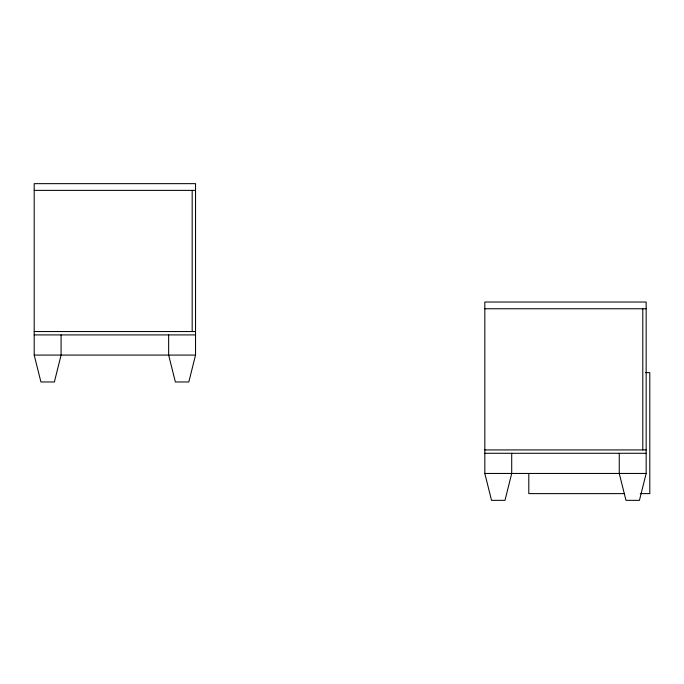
<?xml version="1.0" encoding="UTF-8"?>
<svg xmlns="http://www.w3.org/2000/svg" width="684" height="684" viewBox="0 0 684 684"><rect width="100%" height="100%" fill="white"/><g stroke="black" fill="none" stroke-linecap="round" stroke-linejoin="round"><path stroke-width="1.03" d="M61.09 334.912L61.09 355.082L54.369 381.971L40.92 381.971L34.2 355.082L34.2 183.654L195.538 183.654L195.538 355.082L188.818 381.971L175.369 381.971L168.649 355.082L168.649 334.912M511.709 453.287L511.709 473.456L504.989 500.346L491.539 500.346L484.819 473.456L484.819 302.029L646.158 302.029L646.158 473.456L639.437 500.346L625.988 500.346L619.268 473.456L619.268 453.287M34.2 190.383L195.538 190.383M484.819 308.758L646.158 308.758M34.2 331.552L195.538 331.552M34.2 334.912L195.538 334.912M34.2 355.082L195.538 355.082M645.551 372.618L649.8 372.618L649.8 493.617L640.25 493.617M484.819 449.927L646.158 449.927M484.819 453.287L646.158 453.287M484.819 473.456L646.158 473.456M624.33 493.617L528.8 493.617L528.8 473.456M642.798 308.758L642.798 449.927M192.178 190.383L192.178 331.552"/></g></svg>
